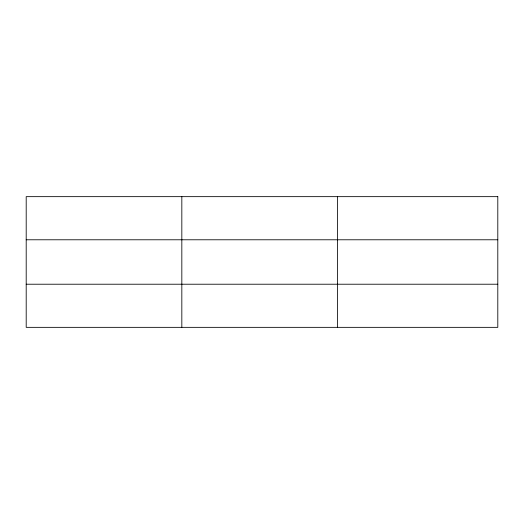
<?xml version="1.0" encoding="UTF-8"?>
<svg xmlns="http://www.w3.org/2000/svg" width="524" height="524" viewBox="0 0 524 524"><rect width="100%" height="100%" fill="white"/><g stroke="black" fill="none" stroke-linecap="round" stroke-linejoin="round"><path stroke-width="0.79" d="M181.828 196.651L181.828 327.349M337.456 196.651L337.456 327.349M26.2 239.782L497.8 239.782M26.2 284.218L497.8 284.218M497.8 196.651L497.8 327.349L26.2 327.349L26.2 196.651L497.8 196.651"/></g></svg>
